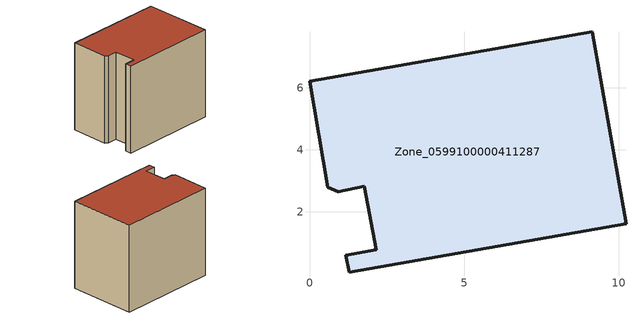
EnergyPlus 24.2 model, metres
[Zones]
Zone_0599100000411287
 floor ground (C_G): 1.18,0.59 2.15,0.77 1.77,2.81 0.93,2.65 0.59,2.78 0,6.21 9.14,7.81 10.23,1.61 1.28,0.05 z0
 wall outside (C_F): 2.15,0.77 1.18,0.59 1.28,0.05 10.23,1.61 9.14,7.81 0,6.21 0.59,2.78 0.93,2.65 1.77,2.81 2.15,0.77 z0:8.25
 roof outside (C_R): 0.59,2.78 0.93,2.65 1.77,2.81 2.15,0.77 1.18,0.59 1.28,0.05 10.23,1.61 9.14,7.81 0,6.21 z8.25
[BUILDING]
Pand.0599100000411287: North Axis=0; Terrain=City; Loads Convergence Tolerance Value=0.04; Temperature Convergence Tolerance Value=0.4; Solar Distribution=FullExterior; Maximum Number of Warmup Days=25; Minimum Number of Warmup Days=1
[Site:Location]
Rotterdam.The.Hague.AP_ZH_NLD Design_Conditions: Latitude=51.96; Longitude=4.45; Time Zone=1; Elevation=-4.5
[SITE:GROUNDTEMPERATURE:BUILDINGSURFACE]
18, 18, 18, 18, 18, 18, 18, 18, 18, 18, 18, 18
[MATERIAL] Thermal Absorptance=0.9; Solar Absorptance=0.7; Visible Absorptance=0.7
Name | Roughness | Thickness | Conductivity | Density | Specific Heat
G.TI.1992-2005 | MediumSmooth | 0.15 | 0.06 | 540 | 1210
F.TI.1992-2005 | Rough | 0.3 | 0.12 | 1920 | 840
R.TI.1992-2005 | MediumRough | 0.2 | 0.08 | 1500 | 1000
[CONSTRUCTION]
C_G: G.TI.1992-2005
C_F: F.TI.1992-2005
C_R: R.TI.1992-2005
[ZONE]
Zone_0599100000411287: Type=1; Multiplier=1; Ceiling Height=Autocalculate; Volume=Autocalculate; Floor Area=autocalculate; Part of Total Floor Area=Yes
[ZONEINFILTRATION:DESIGNFLOWRATE]
Infil_Zone_0599100000411287: Zone or ZoneList or Space or SpaceList=Zone_0599100000411287; Schedule=AlwaysOn; Design Flow Rate Calculation Method=Flow/Area; Flow Rate per Floor Area=0.0015; Constant Term Coefficient=1; Temperature Term Coefficient=0; Velocity Term Coefficient=0; Velocity Squared Term Coefficient=0
[HVACTEMPLATE:ZONE:IDEALLOADSAIRSYSTEM]
Zone_0599100000411287: Maximum Heating Supply Air Temperature=50; Minimum Cooling Supply Air Temperature=13; Maximum Heating Supply Air Humidity Ratio=0.0156; Minimum Cooling Supply Air Humidity Ratio=0.0077; Heating Limit=NoLimit; Cooling Limit=NoLimit; Dehumidification Control Type=ConstantSensibleHeatRatio; Cooling Sensible Heat Ratio=0.7; Dehumidification Setpoint=60; Humidification Control Type=None; Humidification Setpoint=30; Outdoor Air Method=None; Outdoor Air Flow Rate per Person=0.00944; Outdoor Air Flow Rate per Zone Floor Area=0; Outdoor Air Flow Rate per Zone=0; Demand Controlled Ventilation Type=None; Outdoor Air Economizer Type=NoEconomizer; Heat Recovery Type=None; Sensible Heat Recovery Effectiveness=0.7; Latent Heat Recovery Effectiveness=0.65
[ZONECONTROL:THERMOSTAT]
ThermostatControl_Zone_0599100000411287: Zone or ZoneList=Zone_0599100000411287; Control Type Schedule=DualSetpointControlType; Control 1=Thermostat_Zone_0599100000411287; Temperature Difference Between Cutout And Setpoint=0
[THERMOSTATSETPOINT:DUALSETPOINT]
Thermostat_Zone_0599100000411287: Heating Setpoint Temperature Schedule=HeatingSetpoint_Zone_0599100000411287; Cooling Setpoint Temperature Schedule=CoolingSetpoint_Zone_0599100000411287
[SCHEDULE:COMPACT]
HeatingSetpoint_Zone_0599100000411287: Through: 12/31, For: AllDays, Until: 24:00, 21
CoolingSetpoint_Zone_0599100000411287: Through: 12/31, For: AllDays, Until: 24:00, 24
DualSetpointControlType: Through: 12/31, For: AllDays, Until: 24:00, 4
AlwaysOn: Through: 12/31, For: AllDays, Until: 24:00, 1
